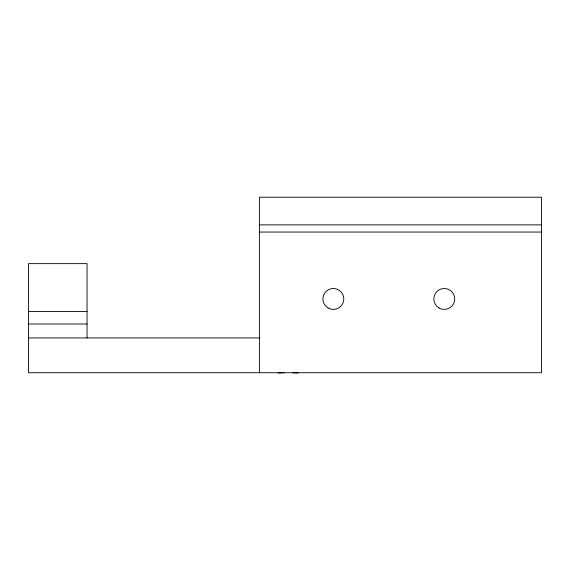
<?xml version="1.0" encoding="UTF-8"?>
<svg xmlns="http://www.w3.org/2000/svg" width="570" height="570" viewBox="0 0 570 570"><rect width="100%" height="100%" fill="white"/><g stroke="black" fill="none" stroke-linecap="round" stroke-linejoin="round"><path stroke-width="0.85" d="M278.495 372.744L278.089 372.751L281.573 372.744M294.818 372.759L298.31 372.751L292.396 372.737M259.4 224.872L541.5 224.872M259.4 232.061L541.5 232.061M28.514 311.555L87.046 311.555M28.514 324.009L87.046 324.009M28.5 337.939L259.977 337.939M283.995 372.766L278.723 372.759M259.4 372.737L259.4 197.234L541.5 197.234L541.5 372.737L28.5 372.737L28.514 263.639L87.046 263.639L87.046 337.939M328.142 308.007A10.445 10.445 0 0 0 343.817 298.958A10.445 10.445 0 0 0 328.142 289.909A10.445 10.445 0 0 0 328.142 308.007M439.05 308.007A10.445 10.445 0 0 0 454.718 298.958A10.445 10.445 0 0 0 439.05 289.909A10.445 10.445 0 0 0 439.05 308.007"/></g></svg>
